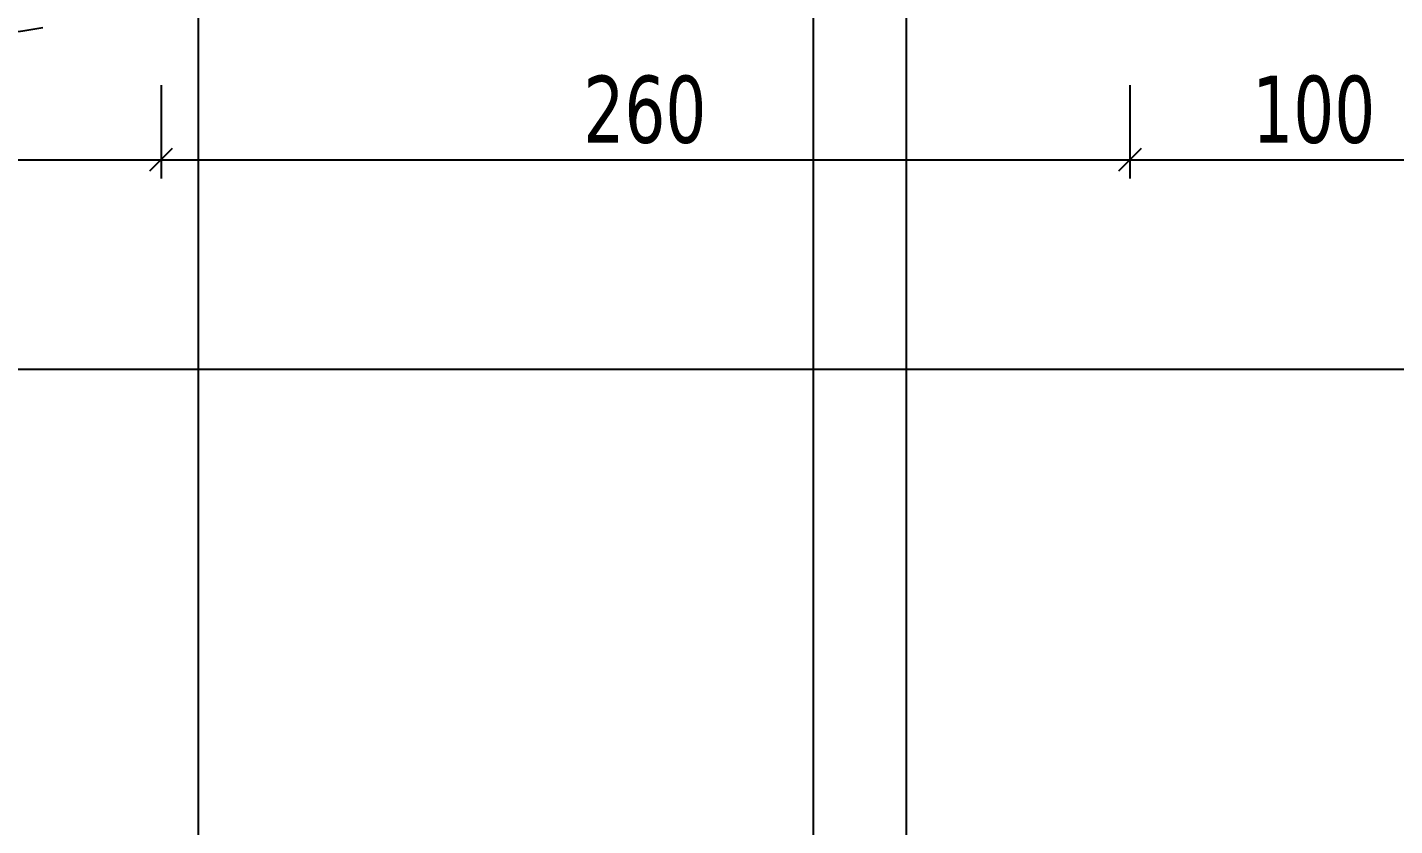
# Model space of a CAD drawing. Header units: millimetres. Extents: x 43168.9 to 43194.6, y -25545.1 to -25543.4.
# Drawn here: x 43170.7757 to 43170.8491, y -25544.6052 to -25544.5624 of the extents above; entities that cross this region are included whole.
import ezdxf

# ---------------------------------------------------------------- set-up
doc = ezdxf.new("R2010")
doc.units = ezdxf.units.MM
doc.header["$LTSCALE"] = 200
doc.linetypes.add('DASHDOT2', pattern=[0.5, 0.25, -0.125, 0, -0.125])
doc.layers.add('aks_sgh', color=5, linetype='DASHDOT2')
doc.layers.add('olcuic_sgh', color=183, linetype='Continuous')
doc.styles.add('dim', font='VERDANA.TTF', dxfattribs={"width": 0.7})

msp = doc.modelspace()

# ---------------------------------------------------------------- linework, layer by layer
at = {"color": 0, "linetype": 'ByBlock', "lineweight": -2}
for p, q in [((43170.7822790417, -25544.57011392042), (43170.7834790417, -25544.56891392043)), ((43170.7834790417, -25544.56891392043), (43170.7822790417, -25544.57011392042)), ((43170.8342790417, -25544.57011392042), (43170.83547904171, -25544.56891392043)), ((43170.83547904171, -25544.56891392043), (43170.8342790417, -25544.57011392042))]:
    msp.add_line(p, q, dxfattribs=at)
at = {"color": 0}
msp.add_arc((43170.76110042122, -25544.47409516806), 0.08965309296207911, 268.8450762057925, 279.9161869801287, dxfattribs=at)
at = {"layer": 'aks_sgh'}
for p, q in [((43170.7848790417, -25543.74091939969), (43170.7848790417, -25544.78991939969)), ((43170.81787904171, -25543.74091939969), (43170.81787904171, -25544.78991939969)), ((43170.82287904171, -25543.74091939969), (43170.82287904171, -25544.78991939969))]:
    msp.add_line(p, q, dxfattribs=at)
at = {"layer": 'olcuic_sgh'}
for p, q in [((43170.7828790417, -25544.56551392042), (43170.7828790417, -25544.57051392043)), ((43170.7828790417, -25544.56551392042), (43170.7828790417, -25544.57051392043)), ((43170.83487904171, -25544.56551392042), (43170.83487904171, -25544.57051392043)), ((43170.83487904171, -25544.56551392042), (43170.83487904171, -25544.57051392043)), ((43170.5886290417, -25544.56951392043), (43170.7831290417, -25544.56951392043)), ((43170.78262904171, -25544.56951392043), (43170.8351290417, -25544.56951392043)), ((43170.8346290417, -25544.56951392043), (43170.8551290417, -25544.56951392043)), ((43170.3516290417, -25544.58075911279), (43171.0201290417, -25544.58075911279))]:
    msp.add_line(p, q, dxfattribs=at)

# ---------------------------------------------------------------- texts
at = {"layer": 'olcuic_sgh', "color": 2, "style": 'dim', "width": 0.7}
for s, p in [('260', (43170.80555176165, -25544.56860149598)), ('100', (43170.84145275561, -25544.56860270484))]:
    msp.add_text(s, height=0.0036, dxfattribs=at).set_placement(p)

doc.saveas('drawing.dxf')
